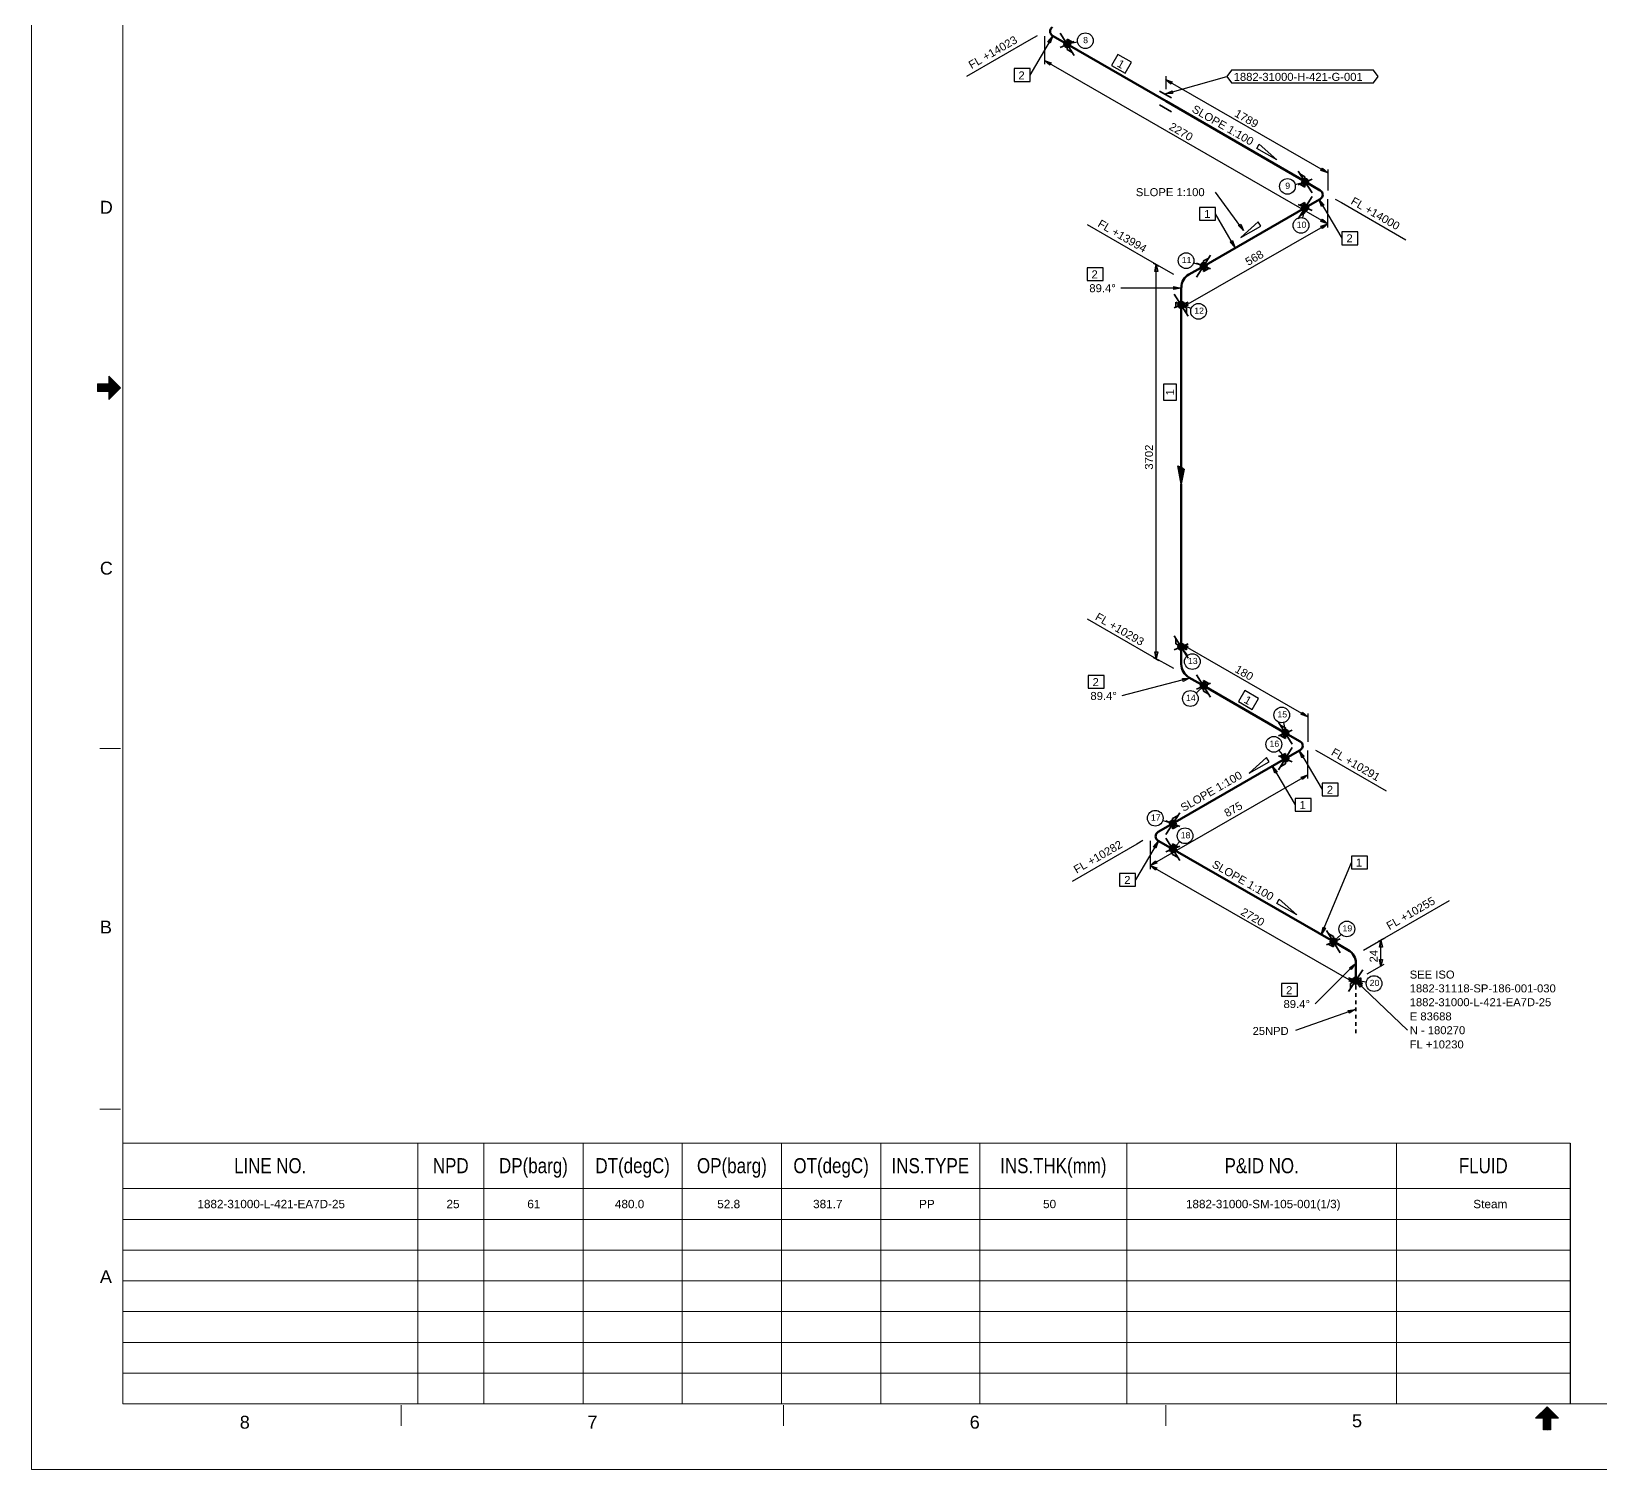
# Model space of a CAD drawing. Header units: inches. Extents: x 0 to 841, y 0 to 594.
# Drawn here: x 0 to 431.5, y 0 to 395.4 of the extents above; entities that cross this region are included whole.
import ezdxf
from ezdxf.enums import TextEntityAlignment as Align
from ezdxf.xclip import XClip

# ---------------------------------------------------------------- set-up
doc = ezdxf.new("R2010")
doc.units = ezdxf.units.IN
doc.header["$MEASUREMENT"] = 0
doc.header["$XCLIPFRAME"] = 0
for name, color, linetype in [('A1', 7, 'Continuous'), ('AD1', 7, 'Continuous'), ('AD2', 7, 'Continuous'), ('BG 0 -2', 7, 'Continuous'), ('BG BG BG BG BG 2', 7, 'Continuous'), ('BG BG BG BG TITLETEXT -1', 7, 'Continuous'), ('CP', 7, 'Continuous'), ('DIMLINES', 7, 'Continuous'), ('DIMTEXT', 7, 'Continuous'), ('DL', 7, 'Continuous'), ('DwgTemplate', 7, 'Continuous'), ('ELBO', 7, 'Continuous'), ('FITTINGS', 7, 'Continuous'), ('FRAME', 7, 'Continuous'), ('ISOTEXT', 7, 'Continuous'), ('PIPE', 7, 'Continuous'), ('WDC', 7, 'Continuous'), ('WDT', 7, 'Continuous'), ('WELDS', 7, 'Continuous'), ('WL', 7, 'Continuous'), ('WL1', 7, 'Continuous')]:
    doc.layers.add(name, color=color, linetype=linetype)
doc.styles.add('Arial', font='arial.ttf')

# ---------------------------------------------------------------- blocks, each defined once
blk = doc.blocks.new('1882-31118-SP-186-001-029_MODEL-EMBED 1_DWG')
at = {"layer": 'DwgTemplate', "color": 4, "style": 'Arial'}
for s, width, p in [('1882-31000-L-421-EA7D-25', 1.003572, (0.779237, -0.115628)), ('25', 1.008516, (3.475116, -0.115628)), ('61', 1.008516, (4.350117, -0.115628)), ('480.0 ', 1.008516, (5.29826, -0.115628)), ('52.8 ', 1.008516, (6.406503, -0.115628)), ('381.7 ', 1.008516, (7.444094, -0.115628)), ('PP', 1.004063, (8.591588, -0.115628)), ('50', 1.008516, (9.933451, -0.115628)), ('1882-31000-SM-105-001(1/3)', 1.003127, (11.480553, -0.115628)), ('Steam', 1.013128, (14.590457, -0.115628))]:
    blk.add_text(s, height=0.090278, dxfattribs=dict(at, width=width)).set_placement(p, align=Align.TOP_LEFT)

msp = doc.modelspace()

# ---------------------------------------------------------------- linework, layer by layer
at = {"layer": 'A1', "color": 4, "linetype": 'Continuous', "lineweight": 30}
msp.add_line((369, 381.24), (370.28, 383), dxfattribs=at)
at = {"layer": 'AD1', "color": 4, "linetype": 'Continuous', "lineweight": 30}
for p, q in [((278.6, 387.4), (280.44, 386.76)), ((280.04, 386.12), (278.6, 387.4)), ((311.88, 382.2), (313.72, 381.56)), ((313.32, 380.92), (311.88, 382.2)), ((316.12, 319.4), (317.56, 320.68)), ((317.96, 320.04), (316.12, 319.4)), ((309.32, 222.92), (308.92, 224.84)), ((309.72, 224.84), (309.32, 222.92)), ((316.12, 227), (317.96, 226.36)), ((317.56, 225.72), (316.12, 227)), ((307.64, 166.12), (309.08, 167.4)), ((309.48, 166.76), (307.64, 166.12)), ((307.64, 166.12), (309.48, 165.48)), ((309.08, 164.84), (307.64, 166.12)), ((371.08, 138.36), (370.68, 140.28)), ((371.48, 140.28), (371.08, 138.36))]:
    msp.add_line(p, q, dxfattribs=at)
at = {"layer": 'AD2', "color": 4, "linetype": 'Continuous', "lineweight": 30}
for p, q in [((356.44, 356.52), (354.6, 357.16)), ((355, 357.8), (356.44, 356.52)), ((356.44, 342.52), (354.6, 343.16)), ((354.6, 341.88), (356.44, 342.52)), ((355, 343.8), (356.44, 342.52)), ((356.44, 342.52), (355, 341.24)), ((308.92, 329.4), (309.32, 331.32)), ((309.32, 331.32), (309.72, 329.4)), ((351, 207), (349.16, 207.64)), ((349.56, 208.28), (351, 207)), ((349.16, 190.36), (351, 191)), ((351, 191), (349.56, 189.72)), ((370.68, 143.64), (371.08, 145.56)), ((371.08, 145.56), (371.48, 143.64)), ((364.2, 133.64), (362.36, 134.28)), ((362.76, 134.92), (364.2, 133.64))]:
    msp.add_line(p, q, dxfattribs=at)
at = {"layer": 'BG 0 -2', "color": 7, "linetype": 'Continuous', "lineweight": 9}
for p, q in [((0, 0), (0, 594)), ((25.11, 576.75), (25.11, 18.11)), ((18.14, 296.95), (19.67, 298.49)), ((18.14, 296.83), (19.8, 298.49)), ((18.14, 296.7), (19.92, 298.49)), ((18.14, 296.58), (20.05, 298.49)), ((18.14, 296.45), (20.17, 298.49)), ((18.14, 298.49), (18.14, 296.37)), ((18.14, 298.45), (18.17, 298.49)), ((18.14, 298.33), (18.3, 298.49)), ((18.14, 298.2), (18.42, 298.49)), ((18.14, 298.08), (18.55, 298.49)), ((18.14, 297.95), (18.67, 298.49)), ((18.14, 297.83), (18.8, 298.49)), ((18.14, 297.7), (18.92, 298.49)), ((18.14, 297.58), (19.05, 298.49)), ((18.14, 297.45), (19.17, 298.49)), ((18.14, 297.33), (19.3, 298.49)), ((18.14, 297.2), (19.42, 298.49)), ((18.14, 297.08), (19.55, 298.49)), ((21.32, 298.49), (18.14, 298.49)), ((18.17, 296.37), (20.3, 298.49)), ((18.3, 296.37), (20.42, 298.49)), ((18.42, 296.37), (20.55, 298.49)), ((18.55, 296.37), (20.67, 298.49)), ((18.67, 296.37), (20.8, 298.49)), ((18.8, 296.37), (20.92, 298.49)), ((18.93, 296.37), (21.05, 298.49)), ((19.05, 296.37), (21.17, 298.49)), ((19.18, 296.37), (21.3, 298.49)), ((19.3, 296.37), (22.43, 299.5)), ((19.43, 296.37), (22.49, 299.43)), ((19.55, 296.37), (22.56, 299.37)), ((19.68, 296.37), (22.62, 299.31)), ((19.8, 296.37), (22.68, 299.25)), ((19.93, 296.37), (22.74, 299.18)), ((20.05, 296.37), (22.81, 299.12)), ((20.18, 296.37), (22.87, 299.06)), ((20.3, 296.37), (22.93, 299)), ((20.43, 296.37), (22.99, 298.93)), ((20.55, 296.37), (23.06, 298.87)), ((20.68, 296.37), (23.12, 298.81)), ((20.8, 296.37), (23.18, 298.75)), ((20.93, 296.37), (23.24, 298.68)), ((21.05, 296.37), (23.31, 298.62)), ((21.18, 296.37), (23.37, 298.56)), ((21.3, 296.37), (23.43, 298.5)), ((21.32, 300.61), (24.5, 297.43)), ((21.32, 298.49), (21.32, 300.61)), ((21.32, 300.51), (21.37, 300.56)), ((21.32, 300.39), (21.43, 300.5)), ((21.32, 300.26), (21.49, 300.43)), ((21.32, 300.14), (21.56, 300.37)), ((21.32, 300.01), (21.62, 300.31)), ((21.32, 299.89), (21.68, 300.25)), ((21.32, 299.76), (21.74, 300.18)), ((21.32, 299.63), (21.81, 300.12)), ((21.32, 299.51), (21.87, 300.06)), ((21.32, 299.38), (21.93, 300)), ((21.32, 299.26), (21.99, 299.93)), ((21.32, 299.13), (22.06, 299.87)), ((21.32, 299.01), (22.12, 299.81)), ((21.32, 298.88), (22.18, 299.75)), ((21.32, 298.76), (22.24, 299.68)), ((21.32, 298.63), (22.31, 299.62)), ((21.32, 298.51), (22.37, 299.56)), ((21.32, 296.26), (23.49, 298.43)), ((21.32, 296.13), (23.56, 298.37)), ((21.32, 296.01), (23.62, 298.31)), ((21.32, 295.88), (23.68, 298.25)), ((21.32, 295.76), (23.74, 298.18)), ((21.32, 295.63), (23.81, 298.12)), ((21.32, 295.51), (23.87, 298.06)), ((21.32, 295.38), (23.93, 298)), ((21.32, 295.26), (23.99, 297.93)), ((21.32, 295.13), (24.06, 297.87)), ((21.32, 295.01), (24.12, 297.81)), ((21.32, 294.88), (24.18, 297.75)), ((21.32, 296.37), (18.14, 296.37)), ((21.32, 294.76), (24.24, 297.68)), ((21.32, 294.63), (24.31, 297.62)), ((21.32, 294.51), (24.37, 297.56)), ((21.32, 294.38), (24.43, 297.5)), ((21.32, 294.26), (24.49, 297.43)), ((24.5, 297.43), (21.32, 294.24)), ((21.32, 294.24), (21.32, 296.37)), ((24.49, 198.28), (18.83, 198.28)), ((24.49, 99.14), (18.83, 99.14)), ((25.11, 18.11), (815.93, 18.11)), ((101.7, 17.68), (101.7, 12.02)), ((206.83, 17.68), (206.83, 12.02)), ((311.95, 17.68), (311.95, 12.02)), ((416.76, 17.3), (413.57, 14.12)), ((413.59, 14.12), (416.76, 17.29)), ((419.94, 14.12), (416.76, 17.3)), ((416.76, 17.29), (416.76, 11.64)), ((413.57, 14.12), (415.69, 14.12)), ((413.71, 14.12), (416.83, 17.23)), ((413.84, 14.12), (416.89, 17.17)), ((413.96, 14.12), (416.95, 17.11)), ((414.09, 14.12), (417.01, 17.04)), ((414.21, 14.12), (417.08, 16.98)), ((414.34, 14.12), (417.14, 16.92)), ((414.46, 14.12), (417.2, 16.86)), ((414.59, 14.12), (417.26, 16.79)), ((414.71, 14.12), (417.33, 16.73)), ((414.84, 14.12), (417.39, 16.67)), ((414.96, 14.12), (417.45, 16.61)), ((415.09, 14.12), (417.51, 16.54)), ((415.21, 14.12), (417.58, 16.48)), ((415.34, 14.12), (417.64, 16.42)), ((415.46, 14.12), (417.7, 16.36)), ((415.59, 14.12), (417.76, 16.29)), ((415.69, 14.1), (417.83, 16.23)), ((415.69, 13.98), (417.89, 16.17)), ((415.69, 13.85), (417.95, 16.11)), ((415.69, 13.72), (418.01, 16.04)), ((415.69, 13.6), (418.08, 15.98)), ((415.69, 13.47), (418.14, 15.92)), ((415.69, 13.35), (418.2, 15.86)), ((415.69, 13.22), (418.26, 15.79)), ((415.69, 13.1), (418.33, 15.73)), ((415.69, 12.97), (418.39, 15.67)), ((415.69, 12.85), (418.45, 15.61)), ((415.69, 12.72), (418.51, 15.54)), ((415.69, 12.6), (418.58, 15.48)), ((415.69, 12.47), (418.64, 15.42)), ((415.69, 12.35), (418.7, 15.36)), ((415.69, 12.22), (418.76, 15.29)), ((415.69, 12.1), (418.83, 15.23)), ((415.69, 14.12), (415.69, 10.94)), ((415.69, 11.97), (417.82, 14.1)), ((415.69, 11.85), (417.82, 13.97)), ((415.69, 11.72), (417.82, 13.85)), ((415.69, 11.6), (417.82, 13.72)), ((415.69, 11.47), (417.82, 13.6)), ((415.69, 11.35), (417.82, 13.47)), ((415.69, 11.22), (417.82, 13.35)), ((415.69, 11.1), (417.82, 13.22)), ((415.69, 10.97), (417.82, 13.1)), ((415.78, 10.94), (417.82, 12.97)), ((417.82, 14.12), (419.94, 14.12)), ((417.82, 14.12), (417.82, 10.94)), ((417.84, 14.12), (418.89, 15.17)), ((417.96, 14.12), (418.95, 15.11)), ((418.09, 14.12), (419.01, 15.04)), ((418.21, 14.12), (419.08, 14.98)), ((418.34, 14.12), (419.14, 14.92)), ((418.46, 14.12), (419.2, 14.86)), ((418.59, 14.12), (419.26, 14.79)), ((418.71, 14.12), (419.33, 14.73)), ((418.84, 14.12), (419.39, 14.67)), ((418.96, 14.12), (419.45, 14.61)), ((419.09, 14.12), (419.51, 14.54)), ((419.21, 14.12), (419.58, 14.48)), ((419.34, 14.12), (419.64, 14.42)), ((419.46, 14.12), (419.7, 14.36)), ((419.59, 14.12), (419.76, 14.29)), ((419.71, 14.12), (419.83, 14.23)), ((419.84, 14.12), (419.89, 14.17)), ((415.91, 10.94), (417.82, 12.85)), ((416.03, 10.94), (417.82, 12.72)), ((416.16, 10.94), (417.82, 12.6)), ((416.28, 10.94), (417.82, 12.47)), ((416.41, 10.94), (417.82, 12.35)), ((416.53, 10.94), (417.82, 12.22)), ((416.66, 10.94), (417.82, 12.1)), ((416.78, 10.94), (417.82, 11.97)), ((416.91, 10.94), (417.82, 11.85)), ((417.03, 10.94), (417.82, 11.72)), ((417.16, 10.94), (417.82, 11.6)), ((417.28, 10.94), (417.82, 11.47)), ((417.41, 10.94), (417.82, 11.35)), ((417.53, 10.94), (417.82, 11.22)), ((417.66, 10.94), (417.82, 11.1)), ((417.78, 10.94), (417.82, 10.97)), ((841, 0), (0, 0))]:
    msp.add_line(p, q, dxfattribs=at)
at = {"layer": 'BG 0 -2', "color": 2, "linetype": 'Continuous', "lineweight": 25}
msp.add_line((423.08, 89.71), (423.08, 18.11), dxfattribs=at)
at = {"layer": 'BG BG BG BG BG 2', "color": 2, "linetype": 'Continuous', "lineweight": 15}
for p, q in [((423.08, 89.71), (25.11, 89.71)), ((106.23, 18.11), (106.23, 89.71)), ((124.41, 18.11), (124.41, 89.71)), ((151.69, 18.11), (151.69, 89.71)), ((178.97, 18.11), (178.97, 89.71)), ((206.26, 18.11), (206.26, 89.71)), ((233.54, 18.11), (233.54, 89.71)), ((260.82, 18.11), (260.82, 89.71)), ((301.21, 18.11), (301.21, 89.71)), ((375.37, 18.11), (375.37, 89.71)), ((423.08, 77.24), (25.11, 77.24)), ((423.08, 68.79), (25.11, 68.79)), ((423.08, 60.34), (25.11, 60.34)), ((423.08, 51.89), (25.11, 51.89)), ((423.08, 43.44), (25.11, 43.44)), ((423.08, 34.98), (25.11, 34.98)), ((423.08, 26.53), (25.11, 26.53))]:
    msp.add_line(p, q, dxfattribs=at)
at = {"layer": 'DIMLINES', "color": 7, "linetype": 'Continuous', "lineweight": 30}
for p, q in [((274.92, 393.24), (257.16, 383)), ((276.6, 394.2), (274.92, 393.24)), ((278.68, 386.36), (278.68, 394.12)), ((280.44, 386.76), (280.04, 386.12)), ((311.96, 383.08), (311.96, 379.56)), ((313.72, 381.56), (313.32, 380.92)), ((354.6, 357.16), (355, 357.8)), ((356.44, 357.4), (356.44, 351.64)), ((356.44, 341.48), (356.44, 349.24)), ((358.52, 349.32), (360.2, 348.36)), ((360.2, 348.36), (377.96, 338.12)), ((308.2, 331.96), (290.44, 342.2)), ((354.6, 343.16), (355, 343.8)), ((355, 341.24), (354.6, 341.88)), ((314.12, 328.6), (308.2, 331.96)), ((308.44, 331.72), (310.04, 330.84)), ((309.72, 329.4), (308.92, 329.4)), ((316.2, 318.44), (316.2, 320.36)), ((317.56, 320.68), (317.96, 320.04)), ((308.2, 223.56), (290.44, 233.8)), ((308.92, 224.84), (309.72, 224.84)), ((316.2, 227.96), (316.2, 226.04)), ((317.96, 226.36), (317.56, 225.72)), ((314.12, 220.2), (308.2, 223.56)), ((308.44, 223.32), (310.04, 222.44)), ((349.16, 207.64), (349.56, 208.28)), ((351, 207.88), (351, 200.12)), ((351, 189.96), (351, 197.72)), ((353.08, 197.8), (354.76, 196.84)), ((354.76, 196.84), (372.52, 186.6)), ((349.56, 189.72), (349.16, 190.36)), ((305.64, 172.92), (303.96, 171.96)), ((307.72, 165.08), (307.72, 172.84)), ((303.96, 171.96), (286.2, 161.72)), ((309.08, 167.4), (309.48, 166.76)), ((309.48, 165.48), (309.08, 164.84)), ((372.2, 146.2), (389.96, 156.44)), ((366.28, 142.84), (372.2, 146.2)), ((371.88, 146.04), (370.28, 145.16)), ((371.48, 143.64), (370.68, 143.64)), ((371.88, 138.84), (367.24, 136.2)), ((370.68, 140.28), (371.48, 140.28)), ((362.36, 134.28), (362.76, 134.92)), ((364.2, 132.68), (364.2, 134.6))]:
    msp.add_line(p, q, dxfattribs=at)
at = {"layer": 'DL', "color": 4, "linetype": 'Continuous', "lineweight": 30}
for p, q in [((278.6, 387.4), (356.44, 342.52)), ((311.88, 382.2), (356.44, 356.52)), ((316.12, 319.4), (356.44, 342.52)), ((309.32, 222.92), (309.32, 331.32)), ((316.12, 227), (351, 207)), ((307.64, 166.12), (351, 191)), ((307.64, 166.12), (364.2, 133.64)), ((371.08, 138.36), (371.08, 145.56))]:
    msp.add_line(p, q, dxfattribs=at)
at = {"layer": 'ELBO', "color": 3, "linetype": 'Continuous', "lineweight": 50}
for centre, radius, start, end in [((281.49, 395.4), 1.38, 119.981, 240.018), ((353.69, 350.49), 1.38, 299.982, 60.019), ((320.38, 325), 4.16, 119.982, 180), ((320.36, 221.4), 4.16, 180, 240.019), ((348.21, 199), 1.38, 299.982, 60.019), ((310.5, 174.1), 1.38, 119.981, 240.018), ((360.04, 139.2), 4.16, 0, 60.019)]:
    msp.add_arc(centre, radius, start, end, dxfattribs=at)
at = {"layer": 'FITTINGS', "color": 2, "linetype": 'Continuous', "lineweight": 35}
for p, q in [((313.5, 377.1), (310.2, 379)), ((310.2, 375.2), (313.5, 373.3))]:
    msp.add_line(p, q, dxfattribs=at)
at = {"layer": 'FITTINGS', "color": 2, "linetype": 'Continuous', "lineweight": 30}
for p, q in [((316.2, 270.9), (315.2, 276)), ((315.2, 276), (317, 275)), ((316.2, 270.9), (315.4, 275.9)), ((315.4, 275.9), (316.9, 275)), ((316.2, 271.3), (315.4, 275.9)), ((315.4, 275.9), (316.8, 275.1)), ((316.2, 271.7), (315.6, 275.8)), ((315.6, 275.8), (316.6, 275.2)), ((316.2, 272.2), (315.7, 275.8)), ((315.7, 275.8), (316.6, 275.3)), ((316.2, 272.6), (315.8, 275.7)), ((315.8, 275.7), (316.5, 275.4)), ((316.2, 273), (315.9, 275.6)), ((315.9, 275.6), (316.3, 275.4)), ((316.2, 273.4), (316.1, 275.5)), ((316.1, 275.5), (316.2, 275.4)), ((316.2, 273.9), (316.2, 275.5)), ((316.5, 275.4), (316.2, 273)), ((316.3, 275.4), (316.2, 273.4)), ((316.2, 275.4), (316.2, 273.9)), ((316.6, 275.3), (316.2, 272.6)), ((316.6, 275.2), (316.2, 272.2)), ((316.8, 275.1), (316.2, 271.7)), ((317, 275), (316.2, 270.9)), ((316.9, 275), (316.2, 271.3))]:
    msp.add_line(p, q, dxfattribs=at)
at = {"layer": 'FRAME', "color": 7, "linetype": 'Continuous', "lineweight": 30}
for p, q in [((336.92, 363.24), (337.56, 364.44)), ((342.44, 360.12), (336.92, 363.24)), ((337.56, 364.44), (342.44, 360.12)), ((337.32, 343.08), (332.52, 338.76)), ((332.52, 338.76), (338.04, 341.88)), ((338.04, 341.88), (337.32, 343.08)), ((339.64, 195.8), (334.84, 191.48)), ((334.84, 191.48), (340.36, 194.6)), ((340.36, 194.6), (339.64, 195.8)), ((342.44, 155.64), (343.08, 156.84)), ((347.96, 152.52), (342.44, 155.64)), ((343.08, 156.84), (347.96, 152.52))]:
    msp.add_line(p, q, dxfattribs=at)
at = {"layer": 'ISOTEXT', "color": 7, "linetype": 'Continuous', "lineweight": 30}
for p, q in [((280.76, 393.96), (274.52, 383.4)), ((279.48, 392.52), (280.76, 393.96)), ((280.76, 393.96), (280.12, 392.12)), ((280.12, 392.12), (279.48, 392.52)), ((298.76, 389.08), (297, 386.04)), ((302.52, 386.92), (298.76, 389.08)), ((274.6, 385.16), (270.2, 385.16)), ((270.2, 385.16), (270.2, 381.64)), ((274.6, 381.64), (274.6, 385.16)), ((297, 386.04), (300.76, 383.88)), ((300.76, 383.88), (302.52, 386.92)), ((329.96, 384.76), (328.68, 383)), ((369, 384.76), (329.96, 384.76)), ((370.28, 383), (369, 384.76)), ((270.2, 381.64), (274.6, 381.64)), ((311.88, 378.2), (328.68, 383)), ((328.68, 383), (329.96, 381.24)), ((329.96, 381.24), (369, 381.24)), ((311.88, 378.2), (313.64, 379.08)), ((313.8, 378.36), (311.88, 378.2)), ((313.64, 379.08), (313.8, 378.36)), ((333.32, 340.68), (325.64, 351.24)), ((325.64, 347), (321.24, 347)), ((321.24, 347), (321.24, 343.48)), ((330.92, 336.04), (325.56, 345.24)), ((325.64, 343.48), (325.64, 347)), ((354.12, 349.08), (360.36, 338.52)), ((354.12, 349.08), (355.4, 347.64)), ((354.76, 347.24), (354.12, 349.08)), ((355.4, 347.64), (354.76, 347.24)), ((321.24, 343.48), (325.64, 343.48)), ((331.88, 342.04), (332.52, 342.44)), ((333.32, 340.68), (331.88, 342.04)), ((332.52, 342.44), (333.32, 340.68)), ((329.64, 337.48), (330.28, 337.88)), ((330.92, 336.04), (329.64, 337.48)), ((330.28, 337.88), (330.92, 336.04)), ((364.76, 340.28), (360.36, 340.28)), ((360.36, 340.28), (360.36, 336.76)), ((360.36, 336.76), (364.76, 336.76)), ((364.76, 336.76), (364.76, 340.28)), ((294.68, 330.44), (290.28, 330.44)), ((290.28, 330.44), (290.28, 326.92)), ((294.68, 326.92), (294.68, 330.44)), ((290.28, 326.92), (294.68, 326.92)), ((316.04, 324.84), (299.56, 324.84)), ((314.12, 324.44), (314.12, 325.24)), ((314.12, 325.24), (316.04, 324.84)), ((316.04, 324.84), (314.12, 324.44)), ((314.84, 298.44), (311.32, 298.44)), ((311.32, 298.44), (311.32, 294.04)), ((314.84, 294.04), (314.84, 298.44)), ((311.32, 294.04), (314.84, 294.04)), ((295, 218.36), (290.6, 218.36)), ((290.6, 218.36), (290.6, 214.84)), ((295, 214.84), (295, 218.36)), ((318.44, 217.56), (299.88, 212.76)), ((316.52, 217.48), (318.44, 217.56)), ((316.68, 216.68), (316.52, 217.48)), ((318.44, 217.56), (316.68, 216.68)), ((290.6, 214.84), (295, 214.84)), ((333.64, 214.2), (331.88, 211.16)), ((337.4, 212.04), (333.64, 214.2)), ((335.64, 209), (337.4, 212.04)), ((331.88, 211.16), (335.64, 209)), ((348.68, 197.56), (354.92, 187)), ((348.68, 197.56), (349.96, 196.12)), ((349.32, 195.72), (348.68, 197.56)), ((349.96, 196.12), (349.32, 195.72)), ((341.24, 193.32), (347.48, 182.76)), ((341.24, 193.32), (342.52, 191.88)), ((341.88, 191.48), (341.24, 193.32)), ((342.52, 191.88), (341.88, 191.48)), ((359.32, 188.76), (354.92, 188.76)), ((354.92, 188.76), (354.92, 185.24)), ((359.32, 185.24), (359.32, 188.76)), ((351.88, 184.52), (347.48, 184.52)), ((347.48, 184.52), (347.48, 181)), ((351.88, 181), (351.88, 184.52)), ((354.92, 185.24), (359.32, 185.24)), ((347.48, 181), (351.88, 181)), ((309.8, 172.68), (303.56, 162.12)), ((308.52, 171.24), (309.8, 172.68)), ((309.8, 172.68), (309.16, 170.84)), ((309.16, 170.84), (308.52, 171.24)), ((367.4, 168.68), (363, 168.68)), ((363, 168.68), (363, 165.16)), ((367.4, 165.16), (367.4, 168.68)), ((354.76, 147.24), (363, 166.92)), ((363, 165.16), (367.4, 165.16)), ((303.64, 163.88), (299.24, 163.88)), ((299.24, 163.88), (299.24, 160.36)), ((299.24, 160.36), (303.64, 160.36)), ((303.64, 160.36), (303.64, 163.88)), ((354.76, 147.24), (355.16, 149.16)), ((355.88, 148.84), (354.76, 147.24)), ((355.16, 149.16), (355.88, 148.84)), ((364.04, 139.08), (353, 128.04)), ((362.44, 137.96), (364.04, 139.08)), ((364.04, 139.08), (362.92, 137.48)), ((362.92, 137.48), (362.44, 137.96)), ((364.28, 134.28), (378.36, 120.84)), ((364.28, 134.28), (365.96, 133.24)), ((365.4, 132.68), (364.28, 134.28)), ((348.12, 133.64), (343.72, 133.64)), ((343.72, 133.64), (343.72, 130.12)), ((343.72, 130.12), (348.12, 130.12)), ((348.12, 130.12), (348.12, 133.64)), ((365.96, 133.24), (365.4, 132.68)), ((364.04, 126.52), (347.64, 120.68)), ((362.12, 126.2), (364.04, 126.52)), ((362.36, 125.48), (362.12, 126.2)), ((364.04, 126.52), (362.36, 125.48))]:
    msp.add_line(p, q, dxfattribs=at)
at = {"layer": 'PIPE', "color": 3, "linetype": 'Continuous', "lineweight": 50}
for p, q in [((284.8, 391.9), (280.8, 394.2)), ((312, 376.2), (284.8, 391.9)), ((350.3, 354), (312, 376.2)), ((354.4, 351.7), (350.3, 354)), ((322.4, 330.9), (350.3, 347)), ((350.3, 347), (354.4, 349.3)), ((318.3, 328.6), (322.4, 330.9)), ((316.2, 320.2), (316.2, 325)), ((316.2, 275.6), (316.2, 320.2)), ((316.2, 226.2), (316.2, 270.9)), ((316.2, 221.4), (316.2, 226.2)), ((322.4, 215.5), (318.3, 217.8)), ((344.8, 202.5), (322.4, 215.5)), ((348.9, 200.2), (344.8, 202.5)), ((313.9, 177.6), (344.8, 195.5)), ((344.8, 195.5), (348.9, 197.8)), ((309.8, 175.3), (313.9, 177.6)), ((313.9, 170.6), (309.8, 172.9)), ((358, 145.2), (313.9, 170.6)), ((362.1, 142.8), (358, 145.2)), ((364.2, 134.4), (364.2, 139.2))]:
    msp.add_line(p, q, dxfattribs=at)
at = {"layer": 'PIPE', "color": 3, "linetype": 'Continuous', "lineweight": 35}
for p, q in [((286.2, 392.5), (284.8, 393.3)), ((284.8, 393.3), (284.8, 390.4)), ((284.8, 390.4), (286.2, 389.6)), ((350.2, 355.4), (348.8, 356.2)), ((350.2, 352.6), (350.2, 355.4)), ((348.8, 353.4), (350.2, 352.6)), ((348.8, 347.6), (350.2, 348.4)), ((350.2, 345.5), (348.8, 344.7)), ((350.2, 348.4), (350.2, 345.5)), ((322.3, 332.3), (323.8, 333.1)), ((322.3, 329.4), (322.3, 332.3)), ((323.8, 330.2), (322.3, 329.4)), ((314.7, 319.5), (314.7, 321)), ((314.7, 321), (317.6, 319.4)), ((317.6, 319.4), (317.6, 317.9)), ((314.7, 227), (314.7, 228.4)), ((317.6, 225.4), (314.7, 227)), ((317.6, 226.8), (317.6, 225.4)), ((323.8, 216.1), (322.3, 216.9)), ((322.3, 216.9), (322.3, 214)), ((322.3, 214), (323.8, 213.2)), ((344.8, 203.9), (343.4, 204.7)), ((344.8, 201), (344.8, 203.9)), ((343.4, 201.8), (344.8, 201)), ((343.4, 196.1), (344.8, 196.9)), ((344.8, 196.9), (344.8, 194)), ((344.8, 194), (343.4, 193.2)), ((313.8, 179), (315.3, 179.8)), ((313.8, 176.2), (313.8, 179)), ((315.3, 177), (313.8, 176.2)), ((315.3, 171.2), (313.8, 172)), ((313.8, 172), (313.8, 169.1)), ((313.8, 169.1), (315.3, 168.3)), ((358, 146.6), (356.6, 147.4)), ((356.6, 144.5), (358, 143.7)), ((358, 143.7), (358, 146.6)), ((365.6, 135.2), (362.7, 133.6)), ((365.6, 133.8), (365.6, 135.2)), ((362.7, 133.6), (362.7, 132.2))]:
    msp.add_line(p, q, dxfattribs=at)
at = {"layer": 'PIPE', "color": 2, "linetype": 'Continuous', "lineweight": 35}
for p, q in [((364.2, 134), (364.2, 134.4)), ((364.2, 132), (364.2, 133)), ((364.2, 130), (364.2, 131)), ((364.2, 128), (364.2, 129)), ((364.2, 126), (364.2, 127)), ((364.2, 124), (364.2, 125)), ((364.2, 122), (364.2, 123)), ((364.2, 120), (364.2, 121))]:
    msp.add_line(p, q, dxfattribs=at)
at = {"layer": 'WDC', "color": 4, "linetype": 'Continuous', "lineweight": 30}
for centre in [(289.81, 392.84), (317.51, 332.37), (320.94, 318.44), (318.69, 212), (309.03, 179.09), (361.71, 148.64), (369.19, 133.63)]:
    msp.add_circle(centre, 2.16, dxfattribs=at)
at = {"layer": 'WDC', "color": 1, "linetype": 'Continuous', "lineweight": 30}
for centre in [(345.38, 352.79), (349.11, 342.07), (319.22, 222.14), (343.81, 207.47), (341.64, 199.4), (317.22, 174.25)]:
    msp.add_circle(centre, 2.16, dxfattribs=at)
at = {"layer": 'WELDS', "color": 7, "linetype": 'Continuous', "lineweight": 35}
for p, q in [((286.7, 388.8), (282.9, 394.9)), ((286.7, 392.6), (282.9, 391)), ((352.2, 351), (348.3, 357)), ((352.2, 354.8), (348.3, 353.2)), ((348.3, 343.9), (352.2, 350)), ((348.3, 347.8), (352.2, 346.2)), ((320.4, 327.8), (324.2, 333.9)), ((320.4, 331.7), (324.2, 330.1)), ((318.1, 317.1), (314.2, 323.2)), ((314.2, 319.4), (318.1, 321)), ((318.1, 223.1), (314.2, 229.2)), ((314.2, 225.4), (318.1, 227)), ((324.2, 212.4), (320.4, 218.5)), ((324.2, 216.2), (320.4, 214.6)), ((346.7, 199.4), (342.9, 205.5)), ((346.7, 203.3), (342.9, 201.7)), ((342.9, 192.4), (346.7, 198.5)), ((342.9, 196.2), (346.7, 194.6)), ((311.9, 174.6), (315.8, 180.6)), ((311.9, 178.4), (315.8, 176.8)), ((315.8, 167.5), (311.9, 173.6)), ((315.8, 171.4), (311.9, 169.8)), ((359.9, 142.1), (356.1, 148.2)), ((359.9, 145.9), (356.1, 144.3)), ((362.2, 131.4), (366.1, 137.4)), ((366.1, 133.6), (362.2, 135.2))]:
    msp.add_line(p, q, dxfattribs=at)
at = {"layer": 'WELDS', "color": 6, "linetype": 'Continuous', "lineweight": 35}
for centre in [(284.84, 391.88), (350.28, 354.04), (350.28, 347), (322.36, 330.92), (316.2, 320.2), (316.2, 226.2), (322.36, 215.48), (344.84, 202.52), (344.84, 195.48), (313.88, 177.64), (313.88, 170.6), (358.04, 145.16), (364.2, 134.44)]:
    msp.add_circle(centre, 0.92, dxfattribs=at)
at = {"layer": 'WELDS', "color": 6}
for centre, radius in [((284.84, 391.88), 0.72), ((284.84, 391.88), 0.52), ((284.84, 391.88), 0.52), ((284.84, 391.88), 0.32), ((284.84, 391.88), 0.32), ((284.84, 391.88), 0.32), ((284.84, 391.88), 0.32), ((284.84, 391.88), 0.12), ((284.84, 391.88), 0.12), ((284.84, 391.88), 0.12), ((284.84, 391.88), 0.12), ((350.28, 354.04), 0.72), ((350.28, 354.04), 0.52), ((350.28, 354.04), 0.52), ((350.28, 354.04), 0.32), ((350.28, 354.04), 0.32), ((350.28, 354.04), 0.32), ((350.28, 354.04), 0.32), ((350.28, 354.04), 0.12), ((350.28, 354.04), 0.12), ((350.28, 354.04), 0.12), ((350.28, 354.04), 0.12), ((350.28, 347), 0.72), ((350.28, 347), 0.52), ((350.28, 347), 0.52), ((350.28, 347), 0.32), ((350.28, 347), 0.32), ((350.28, 347), 0.32), ((350.28, 347), 0.32), ((350.28, 347), 0.12), ((350.28, 347), 0.12), ((350.28, 347), 0.12), ((350.28, 347), 0.12), ((322.36, 330.92), 0.72), ((322.36, 330.92), 0.52), ((322.36, 330.92), 0.52), ((322.36, 330.92), 0.32), ((322.36, 330.92), 0.32), ((322.36, 330.92), 0.32), ((322.36, 330.92), 0.32), ((322.36, 330.92), 0.12), ((322.36, 330.92), 0.12), ((322.36, 330.92), 0.12), ((322.36, 330.92), 0.12), ((316.2, 320.2), 0.72), ((316.2, 320.2), 0.52), ((316.2, 320.2), 0.52), ((316.2, 320.2), 0.32), ((316.2, 320.2), 0.32), ((316.2, 320.2), 0.32), ((316.2, 320.2), 0.32), ((316.2, 320.2), 0.12), ((316.2, 320.2), 0.12), ((316.2, 320.2), 0.12), ((316.2, 320.2), 0.12), ((316.2, 226.2), 0.72), ((316.2, 226.2), 0.52), ((316.2, 226.2), 0.52), ((316.2, 226.2), 0.32), ((316.2, 226.2), 0.32), ((316.2, 226.2), 0.32), ((316.2, 226.2), 0.32), ((316.2, 226.2), 0.12), ((316.2, 226.2), 0.12), ((316.2, 226.2), 0.12), ((316.2, 226.2), 0.12), ((322.36, 215.48), 0.72), ((322.36, 215.48), 0.52), ((322.36, 215.48), 0.52), ((322.36, 215.48), 0.32), ((322.36, 215.48), 0.32), ((322.36, 215.48), 0.32), ((322.36, 215.48), 0.32), ((322.36, 215.48), 0.12), ((322.36, 215.48), 0.12), ((322.36, 215.48), 0.12), ((322.36, 215.48), 0.12), ((344.84, 202.52), 0.72), ((344.84, 202.52), 0.52), ((344.84, 202.52), 0.52), ((344.84, 202.52), 0.32), ((344.84, 202.52), 0.32), ((344.84, 202.52), 0.32), ((344.84, 202.52), 0.32), ((344.84, 202.52), 0.12), ((344.84, 202.52), 0.12), ((344.84, 202.52), 0.12), ((344.84, 202.52), 0.12), ((344.84, 195.48), 0.72), ((344.84, 195.48), 0.52), ((344.84, 195.48), 0.52), ((344.84, 195.48), 0.32), ((344.84, 195.48), 0.32), ((344.84, 195.48), 0.32), ((344.84, 195.48), 0.32), ((344.84, 195.48), 0.12), ((344.84, 195.48), 0.12), ((344.84, 195.48), 0.12), ((344.84, 195.48), 0.12), ((313.88, 177.64), 0.72), ((313.88, 177.64), 0.52), ((313.88, 177.64), 0.52), ((313.88, 177.64), 0.32), ((313.88, 177.64), 0.32), ((313.88, 177.64), 0.32), ((313.88, 177.64), 0.32), ((313.88, 177.64), 0.12), ((313.88, 177.64), 0.12), ((313.88, 177.64), 0.12), ((313.88, 177.64), 0.12), ((313.88, 170.6), 0.72), ((313.88, 170.6), 0.52), ((313.88, 170.6), 0.52), ((313.88, 170.6), 0.32), ((313.88, 170.6), 0.32), ((313.88, 170.6), 0.32), ((313.88, 170.6), 0.32), ((313.88, 170.6), 0.12), ((313.88, 170.6), 0.12), ((313.88, 170.6), 0.12), ((313.88, 170.6), 0.12), ((358.04, 145.16), 0.72), ((358.04, 145.16), 0.52), ((358.04, 145.16), 0.52), ((358.04, 145.16), 0.32), ((358.04, 145.16), 0.32), ((358.04, 145.16), 0.32), ((358.04, 145.16), 0.32), ((358.04, 145.16), 0.12), ((358.04, 145.16), 0.12), ((358.04, 145.16), 0.12), ((358.04, 145.16), 0.12), ((364.2, 134.44), 0.72), ((364.2, 134.44), 0.52), ((364.2, 134.44), 0.52), ((364.2, 134.44), 0.32), ((364.2, 134.44), 0.32), ((364.2, 134.44), 0.32), ((364.2, 134.44), 0.32), ((364.2, 134.44), 0.12), ((364.2, 134.44), 0.12), ((364.2, 134.44), 0.12), ((364.2, 134.44), 0.12)]:
    msp.add_circle(centre, radius, dxfattribs=at)
at = {"layer": 'WL', "color": 7}
for p, q in [((287.69, 392.43), (284.84, 391.88)), ((319.58, 331.75), (322.36, 330.92)), ((318.92, 319.19), (316.2, 320.2)), ((320.26, 213.48), (322.36, 215.48)), ((311.1, 178.47), (313.88, 177.64)), ((360.14, 147.16), (358.04, 145.16)), ((367.06, 133.97), (364.2, 134.44))]:
    msp.add_line(p, q, dxfattribs=at)
at = {"layer": 'WL1', "color": 7}
for p, q in [((347.47, 353.32), (350.28, 354.04)), ((349.61, 344.18), (350.28, 347)), ((317.93, 223.87), (316.2, 226.2)), ((344.25, 205.36), (344.84, 202.52)), ((343.01, 197.73), (344.84, 195.48)), ((315.76, 172.66), (313.8, 170.52))]:
    msp.add_line(p, q, dxfattribs=at)

# ---------------------------------------------------------------- block references
at = {"layer": 'WELDS', "linetype": 'ByBlock'}
ref = msp.add_blockref('1882-31118-SP-186-001-029_MODEL-EMBED 1_DWG', (25.87, 77.1), dxfattribs=dict(at, xscale=25.4, yscale=25.4, zscale=25.4))
XClip(ref).set_block_clipping_path([(-0.029528, -2.66273), (15.699643, 0.003937)])

# ---------------------------------------------------------------- texts
at = {"layer": 'BG 0 -2', "color": 7, "style": 'Arial'}
for s, height, width, p in [('D', 3.54, 0.992063, (18.84, 345.28)), ('C', 3.54, 0.992063, (18.84, 246.06)), ('B ', 3.537, 1.005373, (18.84, 147.39)), ('A', 3.54, 1.004063, (18.84, 51.29))]:
    msp.add_text(s, height=height, dxfattribs=dict(at, width=width)).set_placement(p)
at = {"layer": 'BG 0 -2', "color": 7, "style": 'Arial', "width": 1.008516}
for s, p in [('8', (58.68, 13.03)), ('7', (154.26, 13.05)), ('6', (259.39, 13.05)), ('5', (364.51, 13.39))]:
    msp.add_text(s, height=3.54, dxfattribs=at).set_placement(p, align=Align.MIDDLE)
at = {"layer": 'BG BG BG BG TITLETEXT -1', "color": 4, "style": 'Arial'}
for s, height, width, p in [('LINE NO.', 4.146, 0.800705, (65.67, 83.56)), ('NPD', 4.146, 0.80406, (115.32, 83.56)), ('DP(barg)', 4.146, 0.806291, (138.05, 83.56)), ('DT(degC)', 4.146, 0.805416, (165.33, 83.56)), ('OP(barg)', 4.146, 0.806696, (192.62, 83.56)), ('OT(degC)', 4.146, 0.805802, (219.9, 83.56)), ('INS.TYPE', 4.146, 0.809963, (247.18, 83.56)), ('INS.THK(mm)', 4.1456, 0.803775, (281.02, 83.56)), ('P&ID NO.', 4.146, 0.801737, (338.29, 83.56)), ('FLUID', 4.146, 0.803157, (399.23, 83.56))]:
    msp.add_text(s, height=height, dxfattribs=dict(at, width=width)).set_placement(p, align=Align.MIDDLE_CENTER)
at = {"layer": 'CP', "color": 4, "style": 'Arial', "width": 1.008516}
msp.add_text('24', height=2.2, rotation=90, dxfattribs=at).set_placement((370.18, 139.44))
at = {"layer": 'DIMTEXT', "color": 2, "style": 'Arial', "width": 1.008516}
for s, rotation, p in [('1789', 330, (330.6, 372.2)), ('2270', 330, (312.6, 368.6)), ('568', 30, (334.6, 330.9)), ('3702', 90, (308.4, 274.9)), ('180', 330, (330.7, 219.4)), ('875', 30, (328.8, 179.3)), ('2720', 330, (332.3, 152.7))]:
    msp.add_text(s, height=2.2, rotation=rotation, dxfattribs=at).set_placement(p)
at = {"layer": 'ISOTEXT', "color": 2, "style": 'Arial'}
for s, rotation, width, p in [('FL +14023', 30, 1.004042, (258.5, 385)), ('1', 330, 1.008516, (298.3, 385.9)), ('SLOPE 1:100', 330, 1.006087, (318.9, 373.4)), ('FL +14000', 330, 1.004042, (362.6, 348.1)), ('FL +13994', 330, 1.004042, (293, 341.9)), ('1', 90, 1.008516, (314.2, 295.3)), ('FL +10293', 330, 1.004042, (292.3, 233.8)), ('1', 330, 1.008516, (333.2, 211)), ('FL +10291', 330, 1.004042, (357.2, 196.6)), ('SLOPE 1:100', 30, 1.006087, (316.8, 180.8)), ('FL +10282', 30, 1.004042, (287.4, 163.8)), ('SLOPE 1:100', 330, 1.006087, (324.4, 165.8)), ('FL +10255', 30, 1.004042, (373.4, 148.3))]:
    msp.add_text(s, height=2.2, rotation=rotation, dxfattribs=dict(at, width=width)).set_placement(p)
for s, width, p in [('2', 1.008516, (271.4, 382.2)), ('1882-31000-H-421-G-001', 1.003095, (330.6, 381.8)), ('SLOPE 1:100', 1.006087, (303.7, 350.1)), ('1', 1.008516, (322.5, 344.1)), ('2', 1.008516, (361.6, 337.4)), ('2', 1.008516, (291.5, 327.5)), ('89.4°', 1.009269, (290.9, 323.7)), ('2', 1.008516, (291.8, 215.4)), ('89.4°', 1.009269, (291.2, 211.6)), ('2', 1.008516, (356.2, 185.8)), ('1', 1.008516, (348.7, 181.6)), ('1', 1.008516, (364.2, 165.8)), ('2', 1.008516, (300.5, 161)), ('SEE ISO', 1.004063, (379, 135)), ('2', 1.008516, (345, 130.7)), ('1882-31000-L-421-EA7D-25', 1.003572, (379, 127.4)), ('1882-31118-SP-186-001-030', 1.004634, (379, 131.2)), ('89.4°', 1.009269, (344.3, 126.9)), ('E 83688', 1.007719, (379, 123.5)), ('25NPD', 1.000222, (335.8, 119.5)), ('N - 180270', 1.004313, (379, 119.7)), ('FL +10230', 1.004042, (379, 115.8))]:
    msp.add_text(s, height=2.2, dxfattribs=dict(at, width=width)).set_placement(p)
at = {"layer": 'WDT', "color": 2, "style": 'Arial', "width": 1.008516}
for s, p in [('8', (289.21, 392.16)), ('9', (344.78, 352.11)), ('10', (347.92, 341.39)), ('11', (316.32, 331.69)), ('12', (319.75, 317.76)), ('13', (318.03, 221.46)), ('14', (317.5, 211.32)), ('15', (342.62, 206.79)), ('16', (340.45, 198.72)), ('17', (307.84, 178.41)), ('18', (316.03, 173.57)), ('19', (360.52, 147.96)), ('20', (368, 132.95))]:
    msp.add_text(s, height=1.7, dxfattribs=at).set_placement(p)

doc.saveas('drawing.dxf')
